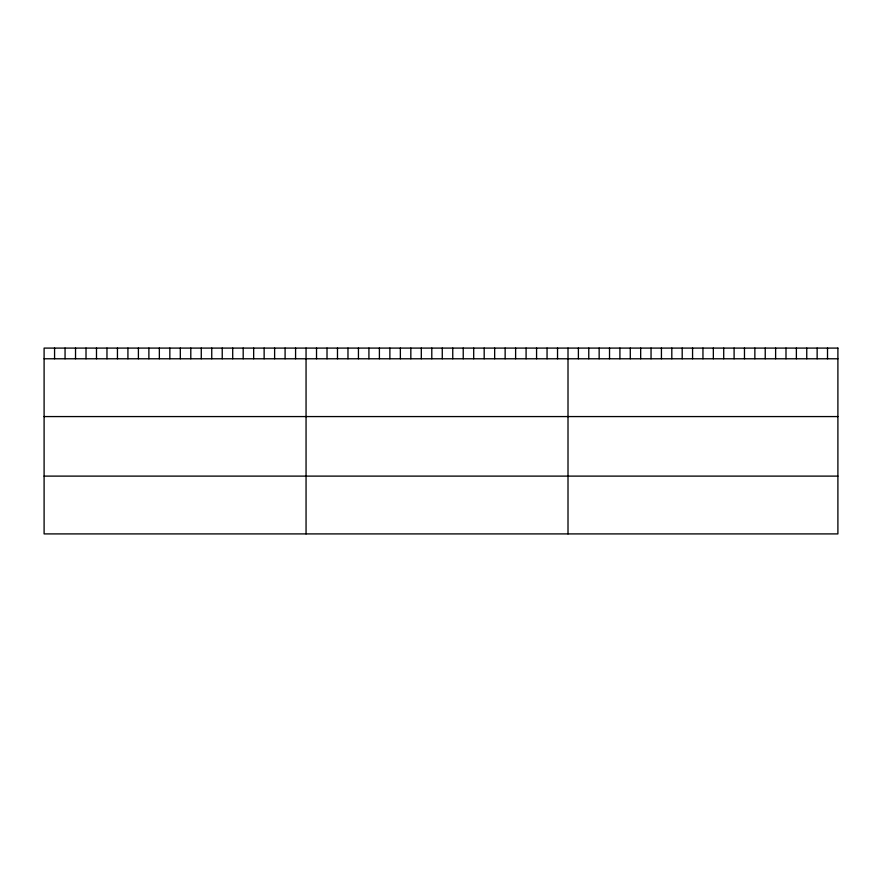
<?xml version="1.0" encoding="UTF-8"?>
<svg xmlns="http://www.w3.org/2000/svg" width="882" height="882" viewBox="0 0 882 882"><rect width="100%" height="100%" fill="white"/><g stroke="black" fill="none" stroke-linecap="round" stroke-linejoin="round"><path stroke-width="1.32" d="M44.1 358.776L837.9 358.776M44.1 416.569L837.9 416.569M44.1 476.115L837.9 476.115M827.514 348.092L827.514 358.776M817.14 348.092L817.14 358.776M806.754 348.092L806.754 358.776M796.38 348.092L796.38 358.776M785.994 348.092L785.994 358.776M775.62 348.092L775.62 358.776M765.234 348.092L765.234 358.776M754.86 348.092L754.86 358.776M744.474 348.092L744.474 358.776M734.1 348.092L734.1 358.776M723.714 348.092L723.714 358.776M713.34 348.092L713.34 358.776M702.954 348.092L702.954 358.776M692.568 348.092L692.568 358.776M682.194 348.092L682.194 358.776M671.808 348.092L671.808 358.776M661.434 348.092L661.434 358.776M651.048 348.092L651.048 358.776M640.674 348.092L640.674 358.776M630.288 348.092L630.288 358.776M619.914 348.092L619.914 358.776M609.528 348.092L609.528 358.776M599.154 348.092L599.154 358.776M588.768 348.092L588.768 358.776M578.394 348.092L578.394 358.776M568.008 348.092L568.008 533.908M557.534 348.092L557.534 358.776M547.049 348.092L547.049 358.776M536.576 348.092L536.576 358.776M526.091 348.092L526.091 358.776M515.617 348.092L515.617 358.776M505.143 348.092L505.143 358.776M494.659 348.092L494.659 358.776M484.185 348.092L484.185 358.776M473.7 348.092L473.7 358.776M463.226 348.092L463.226 358.776M452.753 348.092L452.753 358.776M442.268 348.092L442.268 358.776M431.794 348.092L431.794 358.776M421.309 348.092L421.309 358.776M410.836 348.092L410.836 358.776M400.362 348.092L400.362 358.776M389.877 348.092L389.877 358.776M379.403 348.092L379.403 358.776M368.919 348.092L368.919 358.776M358.445 348.092L358.445 358.776M347.971 348.092L347.971 358.776M337.486 348.092L337.486 358.776M327.013 348.092L327.013 358.776M316.528 348.092L316.528 358.776M306.054 348.092L306.054 533.908M295.58 348.092L295.58 358.776M285.095 348.092L285.095 358.776M274.622 348.092L274.622 358.776M264.137 348.092L264.137 358.776M253.663 348.092L253.663 358.776M243.189 348.092L243.189 358.776M232.705 348.092L232.705 358.776M222.231 348.092L222.231 358.776M211.746 348.092L211.746 358.776M201.272 348.092L201.272 358.776M190.799 348.092L190.799 358.776M180.314 348.092L180.314 358.776M169.84 348.092L169.84 358.776M159.355 348.092L159.355 358.776M148.882 348.092L148.882 358.776M138.408 348.092L138.408 358.776M127.923 348.092L127.923 358.776M117.449 348.092L117.449 358.776M106.965 348.092L106.965 358.776M96.491 348.092L96.491 358.776M86.017 348.092L86.017 358.776M75.532 348.092L75.532 358.776M65.059 348.092L65.059 358.776M54.574 348.092L54.574 358.776M837.9 348.092L44.1 348.092L44.1 533.908L837.9 533.908L837.9 348.092"/></g></svg>
